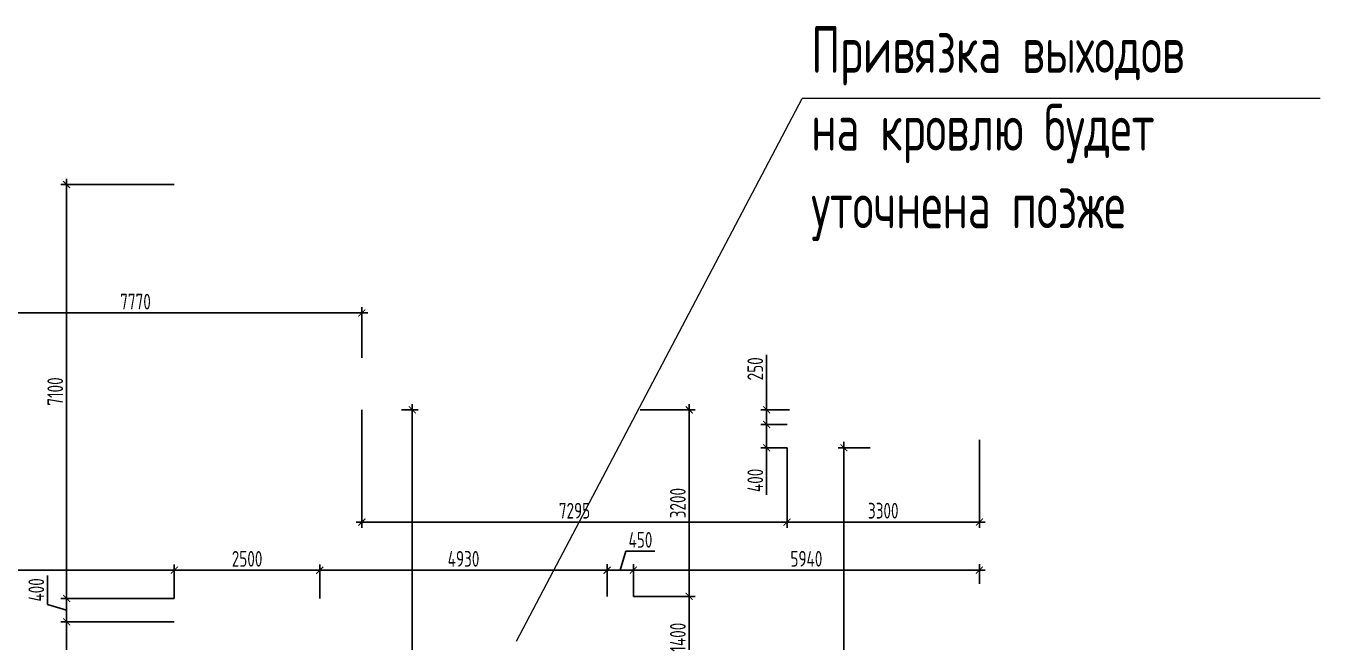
# Model space of a CAD drawing. Header units: millimetres. Extents: x -180271 to 535970, y 55206 to 89074.
# Drawn here: x 513152 to 535367, y 78502 to 89074 of the extents above; entities that cross this region are included whole.
import ezdxf

# ---------------------------------------------------------------- set-up
doc = ezdxf.new("R2010")
doc.units = ezdxf.units.MM
doc.layers.add('РАЗМЕРЫ КРОВЛИ ОВ', color=204, linetype='Continuous')
doc.styles.add('ICOCPEUR', font='isocpeur.ttf')
doc.styles.add('ISOCPEUR', font='isocpeur.ttf', dxfattribs={"width": 0.7})
doc.dimstyles.new('R_100', dxfattribs={"dimtxt": 270, "dimasz": 120, "dimexe": 100, "dimexo": 0, "dimgap": 60, "dimtad": 1, "dimdec": 0, "dimrnd": 5, "dimzin": 0, "dimdsep": 46, "dimtxsty": 'ISOCPEUR', "dimblk": 'ARCHTICK', "dimcen": 0, "dimdle": 100, "dimclrd": 256, "dimclre": 256, "dimclrt": 256, "dimadec": 0, "dimazin": 0, "dimtfac": 2, "dimtdec": 0, "dimtofl": 0, "dimtmove": 1, "dimatfit": 3, "dimfxl": 1, "dimtvp": 3, "dimtolj": 1, "dimtzin": 0, "dimarcsym": 0})

# ---------------------------------------------------------------- blocks, each defined once
blk = doc.blocks.new('_ArchTick')
at = {"color": 0, "linetype": 'ByBlock', "const_width": 0.15}
blk.add_lwpolyline([(-0.5, -0.5), (0.5, 0.5)], dxfattribs=at)
blk = doc.blocks.new('*D13801')
at = {"layer": 'Defpoints', "color": 0, "transparency": 16777216}
for p in [(518919, 84148), (518919, 83381), (511149, 82081)]:
    blk.add_point(p, dxfattribs=at)
at = {"layer": 'РАЗМЕРЫ КРОВЛИ ОВ', "lineweight": -2, "transparency": 16777216}
for p, q in [((511149, 82081), (511149, 84248)), ((518919, 83381), (518919, 84248)), ((511049, 84148), (519019, 84148))]:
    blk.add_line(p, q, dxfattribs=at)
at = {"layer": 'РАЗМЕРЫ КРОВЛИ ОВ', "lineweight": -2, "transparency": 16777216, "xscale": 120, "yscale": 120, "zscale": 120, "rotation": 180}
blk.add_blockref('_ArchTick', (511149, 84148), dxfattribs=at)
at = {"layer": 'РАЗМЕРЫ КРОВЛИ ОВ', "lineweight": -2, "transparency": 16777216, "xscale": 120, "yscale": 120, "zscale": 120}
blk.add_blockref('_ArchTick', (518919, 84148), dxfattribs=at)
at = {"layer": 'РАЗМЕРЫ КРОВЛИ ОВ', "transparency": 16777216, "insert": (515034, 84343), "char_height": 270, "attachment_point": 5, "style": 'ISOCPEUR'}
blk.add_mtext('\\A1;7770', dxfattribs=at)
blk = doc.blocks.new('*D13802')
at = {"layer": 'Defpoints', "color": 0, "transparency": 16777216}
for p in [(529519, 81973), (526217, 81836), (526217, 80561)]:
    blk.add_point(p, dxfattribs=at)
at = {"layer": 'РАЗМЕРЫ КРОВЛИ ОВ', "lineweight": -2, "transparency": 16777216}
for p, q in [((529519, 81973), (529519, 80461)), ((526217, 81836), (526217, 80461)), ((529619, 80561), (526117, 80561))]:
    blk.add_line(p, q, dxfattribs=at)
at = {"layer": 'РАЗМЕРЫ КРОВЛИ ОВ', "lineweight": -2, "transparency": 16777216, "xscale": 120, "yscale": 120, "zscale": 120, "rotation": 180}
blk.add_blockref('_ArchTick', (526217, 80561), dxfattribs=at)
at = {"layer": 'РАЗМЕРЫ КРОВЛИ ОВ', "lineweight": -2, "transparency": 16777216, "xscale": 120, "yscale": 120, "zscale": 120}
blk.add_blockref('_ArchTick', (529519, 80561), dxfattribs=at)
at = {"layer": 'РАЗМЕРЫ КРОВЛИ ОВ', "transparency": 16777216, "insert": (527868, 80756), "char_height": 270, "attachment_point": 5, "style": 'ISOCPEUR'}
blk.add_mtext('\\A1;3300', dxfattribs=at)
blk = doc.blocks.new('*D13807')
at = {"layer": 'Defpoints', "color": 0, "transparency": 16777216}
for p in [(518921, 82486), (526217, 81836), (518921, 80561)]:
    blk.add_point(p, dxfattribs=at)
at = {"layer": 'РАЗМЕРЫ КРОВЛИ ОВ', "lineweight": -2, "transparency": 16777216}
for p, q in [((518921, 82486), (518921, 80461)), ((526217, 81836), (526217, 80461)), ((526317, 80561), (518821, 80561))]:
    blk.add_line(p, q, dxfattribs=at)
at = {"layer": 'РАЗМЕРЫ КРОВЛИ ОВ', "lineweight": -2, "transparency": 16777216, "xscale": 120, "yscale": 120, "zscale": 120, "rotation": 180}
blk.add_blockref('_ArchTick', (518921, 80561), dxfattribs=at)
at = {"layer": 'РАЗМЕРЫ КРОВЛИ ОВ', "lineweight": -2, "transparency": 16777216, "xscale": 120, "yscale": 120, "zscale": 120}
blk.add_blockref('_ArchTick', (526217, 80561), dxfattribs=at)
at = {"layer": 'РАЗМЕРЫ КРОВЛИ ОВ', "transparency": 16777216, "insert": (522569, 80756), "char_height": 270, "attachment_point": 5, "style": 'ISOCPEUR'}
blk.add_mtext('\\A1;7295', dxfattribs=at)
blk = doc.blocks.new('*D13809')
at = {"layer": 'Defpoints', "color": 0, "transparency": 16777216}
for p in [(523579, 79736), (529519, 79501), (523579, 79286)]:
    blk.add_point(p, dxfattribs=at)
at = {"layer": 'РАЗМЕРЫ КРОВЛИ ОВ', "lineweight": -2, "transparency": 16777216}
for p, q in [((523579, 79286), (523579, 79836)), ((529519, 79501), (529519, 79836)), ((529619, 79736), (523479, 79736))]:
    blk.add_line(p, q, dxfattribs=at)
at = {"layer": 'РАЗМЕРЫ КРОВЛИ ОВ', "lineweight": -2, "transparency": 16777216, "xscale": 120, "yscale": 120, "zscale": 120, "rotation": 180}
blk.add_blockref('_ArchTick', (523579, 79736), dxfattribs=at)
at = {"layer": 'РАЗМЕРЫ КРОВЛИ ОВ', "lineweight": -2, "transparency": 16777216, "xscale": 120, "yscale": 120, "zscale": 120}
blk.add_blockref('_ArchTick', (529519, 79736), dxfattribs=at)
at = {"layer": 'РАЗМЕРЫ КРОВЛИ ОВ', "transparency": 16777216, "insert": (526549, 79931), "char_height": 270, "attachment_point": 5, "style": 'ISOCPEUR'}
blk.add_mtext('\\A1;5940', dxfattribs=at)
blk = doc.blocks.new('*D13810')
at = {"layer": 'Defpoints', "color": 0, "transparency": 16777216}
for p in [(523129, 79736), (523129, 79286), (523579, 79286)]:
    blk.add_point(p, dxfattribs=at)
at = {"layer": 'РАЗМЕРЫ КРОВЛИ ОВ', "lineweight": -2, "transparency": 16777216}
for p, q in [((523354, 79736), (523452, 80061)), ((523452, 80061), (523950, 80061)), ((523129, 79286), (523129, 79836)), ((523579, 79286), (523579, 79836)), ((523679, 79736), (523029, 79736))]:
    blk.add_line(p, q, dxfattribs=at)
at = {"layer": 'РАЗМЕРЫ КРОВЛИ ОВ', "lineweight": -2, "transparency": 16777216, "xscale": 120, "yscale": 120, "zscale": 120, "rotation": 180}
blk.add_blockref('_ArchTick', (523129, 79736), dxfattribs=at)
at = {"layer": 'РАЗМЕРЫ КРОВЛИ ОВ', "lineweight": -2, "transparency": 16777216, "xscale": 120, "yscale": 120, "zscale": 120}
blk.add_blockref('_ArchTick', (523579, 79736), dxfattribs=at)
at = {"layer": 'РАЗМЕРЫ КРОВЛИ ОВ', "transparency": 16777216, "insert": (523701, 80256), "char_height": 270, "attachment_point": 5, "style": 'ISOCPEUR'}
blk.add_mtext('\\A1;450', dxfattribs=at)
blk = doc.blocks.new('*D13830')
at = {"layer": 'Defpoints', "color": 0, "transparency": 16777216}
for p in [(523698, 82486), (523579, 79286), (524538, 79286)]:
    blk.add_point(p, dxfattribs=at)
at = {"layer": 'РАЗМЕРЫ КРОВЛИ ОВ', "lineweight": -2, "transparency": 16777216}
for p, q in [((523698, 82486), (524638, 82486)), ((524538, 82586), (524538, 79186)), ((523579, 79286), (524638, 79286))]:
    blk.add_line(p, q, dxfattribs=at)
at = {"layer": 'РАЗМЕРЫ КРОВЛИ ОВ', "lineweight": -2, "transparency": 16777216, "xscale": 120, "yscale": 120, "zscale": 120}
for p, rotation in [((524538, 82486), 90), ((524538, 79286), 270)]:
    blk.add_blockref('_ArchTick', p, dxfattribs=dict(at, rotation=rotation))
at = {"layer": 'РАЗМЕРЫ КРОВЛИ ОВ', "transparency": 16777216, "insert": (524343, 80886), "char_height": 270, "attachment_point": 5, "rotation": 90, "style": 'ISOCPEUR'}
blk.add_mtext('\\A1;3200', dxfattribs=at)
blk = doc.blocks.new('*D13831')
at = {"layer": 'Defpoints', "color": 0, "transparency": 16777216}
for p in [(523579, 79286), (523579, 77886), (524538, 77886)]:
    blk.add_point(p, dxfattribs=at)
at = {"layer": 'РАЗМЕРЫ КРОВЛИ ОВ', "lineweight": -2, "transparency": 16777216}
for p, q in [((524538, 79386), (524538, 77786)), ((523579, 79286), (524638, 79286)), ((523579, 77886), (524638, 77886))]:
    blk.add_line(p, q, dxfattribs=at)
at = {"layer": 'РАЗМЕРЫ КРОВЛИ ОВ', "lineweight": -2, "transparency": 16777216, "xscale": 120, "yscale": 120, "zscale": 120}
for p, rotation in [((524538, 79286), 90), ((524538, 77886), 270)]:
    blk.add_blockref('_ArchTick', p, dxfattribs=dict(at, rotation=rotation))
at = {"layer": 'РАЗМЕРЫ КРОВЛИ ОВ', "transparency": 16777216, "insert": (524343, 78586), "char_height": 270, "attachment_point": 5, "rotation": 90, "style": 'ISOCPEUR'}
blk.add_mtext('\\A1;1400', dxfattribs=at)
blk = doc.blocks.new('*D13889')
at = {"layer": 'Defpoints', "color": 0, "transparency": 16777216}
for p in [(519601, 82486), (519785, 82486), (518669, 73711)]:
    blk.add_point(p, dxfattribs=at)
at = {"layer": 'РАЗМЕРЫ КРОВЛИ ОВ', "lineweight": -2, "transparency": 16777216}
for p, q in [((519601, 82486), (519885, 82486)), ((519785, 73611), (519785, 82586)), ((518669, 73711), (519885, 73711))]:
    blk.add_line(p, q, dxfattribs=at)
at = {"layer": 'РАЗМЕРЫ КРОВЛИ ОВ', "lineweight": -2, "transparency": 16777216, "xscale": 120, "yscale": 120, "zscale": 120}
for p, rotation in [((519785, 82486), 90), ((519785, 73711), 270)]:
    blk.add_blockref('_ArchTick', p, dxfattribs=dict(at, rotation=rotation))
at = {"layer": 'РАЗМЕРЫ КРОВЛИ ОВ', "transparency": 16777216, "insert": (519590, 78098), "char_height": 270, "attachment_point": 5, "rotation": 90, "style": 'ISOCPEUR'}
blk.add_mtext('\\A1;8775', dxfattribs=at)
blk = doc.blocks.new('*D13894')
at = {"layer": 'Defpoints', "color": 0, "transparency": 16777216}
for p in [(513851, 78850), (515700, 78850), (515172, 73711)]:
    blk.add_point(p, dxfattribs=at)
at = {"layer": 'РАЗМЕРЫ КРОВЛИ ОВ', "lineweight": -2, "transparency": 16777216}
for p, q in [((513851, 73611), (513851, 78950)), ((515700, 78850), (513751, 78850)), ((515172, 73711), (513751, 73711))]:
    blk.add_line(p, q, dxfattribs=at)
at = {"layer": 'РАЗМЕРЫ КРОВЛИ ОВ', "lineweight": -2, "transparency": 16777216, "xscale": 120, "yscale": 120, "zscale": 120}
for p, rotation in [((513851, 78850), 90), ((513851, 73711), 270)]:
    blk.add_blockref('_ArchTick', p, dxfattribs=dict(at, rotation=rotation))
at = {"layer": 'РАЗМЕРЫ КРОВЛИ ОВ', "transparency": 16777216, "insert": (513656, 76117), "char_height": 270, "attachment_point": 5, "rotation": 90, "style": 'ISOCPEUR'}
blk.add_mtext('\\A1;5140', dxfattribs=at)
blk = doc.blocks.new('*D5944')
at = {"layer": 'Defpoints', "color": 0, "transparency": 16777216}
for p in [(526217, 82236), (525867, 81836), (526217, 81836)]:
    blk.add_point(p, dxfattribs=at)
at = {"layer": 'РАЗМЕРЫ КРОВЛИ ОВ', "lineweight": -2, "transparency": 16777216}
for p, q in [((526217, 82236), (525767, 82236)), ((525867, 82336), (525867, 81736)), ((526217, 81836), (525767, 81836)), ((525867, 81027), (525867, 81836))]:
    blk.add_line(p, q, dxfattribs=at)
at = {"layer": 'РАЗМЕРЫ КРОВЛИ ОВ', "lineweight": -2, "transparency": 16777216, "xscale": 120, "yscale": 120, "zscale": 120}
for p, rotation in [((525867, 82236), 90), ((525867, 81836), 270)]:
    blk.add_blockref('_ArchTick', p, dxfattribs=dict(at, rotation=rotation))
at = {"layer": 'РАЗМЕРЫ КРОВЛИ ОВ', "transparency": 16777216, "insert": (525672, 81276), "char_height": 270, "attachment_point": 5, "rotation": 90, "style": 'ISOCPEUR'}
blk.add_mtext('\\A1;400', dxfattribs=at)
blk = doc.blocks.new('*D5945')
at = {"layer": 'Defpoints', "color": 0, "transparency": 16777216}
for p in [(525867, 82486), (526259, 82486), (526217, 82236)]:
    blk.add_point(p, dxfattribs=at)
at = {"layer": 'РАЗМЕРЫ КРОВЛИ ОВ', "lineweight": -2, "transparency": 16777216}
for p, q in [((525867, 83429), (525867, 82486)), ((526259, 82486), (525767, 82486)), ((525867, 82136), (525867, 82586)), ((526217, 82236), (525767, 82236))]:
    blk.add_line(p, q, dxfattribs=at)
at = {"layer": 'РАЗМЕРЫ КРОВЛИ ОВ', "lineweight": -2, "transparency": 16777216, "xscale": 120, "yscale": 120, "zscale": 120}
for p, rotation in [((525867, 82486), 90), ((525867, 82236), 270)]:
    blk.add_blockref('_ArchTick', p, dxfattribs=dict(at, rotation=rotation))
at = {"layer": 'РАЗМЕРЫ КРОВЛИ ОВ', "transparency": 16777216, "insert": (525672, 83190), "char_height": 270, "attachment_point": 5, "rotation": 90, "style": 'ISOCPEUR'}
blk.add_mtext('\\A1;250', dxfattribs=at)
blk = doc.blocks.new('*D5949')
at = {"layer": 'Defpoints', "color": 0, "transparency": 16777216}
for p in [(527193, 81836), (527642, 81836), (528367, 65415)]:
    blk.add_point(p, dxfattribs=at)
at = {"layer": 'РАЗМЕРЫ КРОВЛИ ОВ', "lineweight": -2, "transparency": 16777216}
for p, q in [((527642, 81836), (527093, 81836)), ((527193, 65315), (527193, 81936)), ((528367, 65415), (527093, 65415))]:
    blk.add_line(p, q, dxfattribs=at)
at = {"layer": 'РАЗМЕРЫ КРОВЛИ ОВ', "lineweight": -2, "transparency": 16777216, "xscale": 120, "yscale": 120, "zscale": 120}
for p, rotation in [((527193, 81836), 90), ((527193, 65415), 270)]:
    blk.add_blockref('_ArchTick', p, dxfattribs=dict(at, rotation=rotation))
at = {"layer": 'РАЗМЕРЫ КРОВЛИ ОВ', "transparency": 16777216, "insert": (526998, 73625), "char_height": 270, "attachment_point": 5, "rotation": 90, "style": 'ISOCPEUR'}
blk.add_mtext('\\A1;16420', dxfattribs=at)
blk = doc.blocks.new('*D5951')
at = {"layer": 'Defpoints', "color": 0, "transparency": 16777216}
for p in [(513851, 86351), (515700, 86351), (515700, 79250)]:
    blk.add_point(p, dxfattribs=at)
at = {"layer": 'РАЗМЕРЫ КРОВЛИ ОВ', "lineweight": -2, "transparency": 16777216}
for p, q in [((513851, 79150), (513851, 86451)), ((515700, 86351), (513751, 86351)), ((515700, 79250), (513751, 79250))]:
    blk.add_line(p, q, dxfattribs=at)
at = {"layer": 'РАЗМЕРЫ КРОВЛИ ОВ', "lineweight": -2, "transparency": 16777216, "xscale": 120, "yscale": 120, "zscale": 120}
for p, rotation in [((513851, 86351), 90), ((513851, 79250), 270)]:
    blk.add_blockref('_ArchTick', p, dxfattribs=dict(at, rotation=rotation))
at = {"layer": 'РАЗМЕРЫ КРОВЛИ ОВ', "transparency": 16777216, "insert": (513656, 82801), "char_height": 270, "attachment_point": 5, "rotation": 90, "style": 'ISOCPEUR'}
blk.add_mtext('\\A1;7100', dxfattribs=at)
blk = doc.blocks.new('*D5952')
at = {"layer": 'Defpoints', "color": 0, "transparency": 16777216}
for p in [(515700, 79250), (513851, 78850), (515700, 78850)]:
    blk.add_point(p, dxfattribs=at)
at = {"layer": 'РАЗМЕРЫ КРОВЛИ ОВ', "lineweight": -2, "transparency": 16777216}
for p, q in [((513526, 79148), (513526, 79646)), ((513851, 79350), (513851, 78750)), ((513851, 79050), (513526, 79148)), ((515700, 79250), (513751, 79250)), ((515700, 78850), (513751, 78850))]:
    blk.add_line(p, q, dxfattribs=at)
at = {"layer": 'РАЗМЕРЫ КРОВЛИ ОВ', "lineweight": -2, "transparency": 16777216, "xscale": 120, "yscale": 120, "zscale": 120}
for p, rotation in [((513851, 79250), 90), ((513851, 78850), 270)]:
    blk.add_blockref('_ArchTick', p, dxfattribs=dict(at, rotation=rotation))
at = {"layer": 'РАЗМЕРЫ КРОВЛИ ОВ', "transparency": 16777216, "insert": (513331, 79397), "char_height": 270, "attachment_point": 5, "rotation": 90, "style": 'ISOCPEUR'}
blk.add_mtext('\\A1;400', dxfattribs=at)
blk = doc.blocks.new('*D5954')
at = {"layer": 'Defpoints', "color": 0, "transparency": 16777216}
for p in [(515700, 79735), (515700, 79250), (518198, 79250)]:
    blk.add_point(p, dxfattribs=at)
at = {"layer": 'РАЗМЕРЫ КРОВЛИ ОВ', "lineweight": -2, "transparency": 16777216}
for p, q in [((515700, 79250), (515700, 79835)), ((518198, 79250), (518198, 79835)), ((518298, 79735), (515600, 79735))]:
    blk.add_line(p, q, dxfattribs=at)
at = {"layer": 'РАЗМЕРЫ КРОВЛИ ОВ', "lineweight": -2, "transparency": 16777216, "xscale": 120, "yscale": 120, "zscale": 120, "rotation": 180}
blk.add_blockref('_ArchTick', (515700, 79735), dxfattribs=at)
at = {"layer": 'РАЗМЕРЫ КРОВЛИ ОВ', "lineweight": -2, "transparency": 16777216, "xscale": 120, "yscale": 120, "zscale": 120}
blk.add_blockref('_ArchTick', (518198, 79735), dxfattribs=at)
at = {"layer": 'РАЗМЕРЫ КРОВЛИ ОВ', "transparency": 16777216, "insert": (516949, 79930), "char_height": 270, "attachment_point": 5, "style": 'ISOCPEUR'}
blk.add_mtext('\\A1;2500', dxfattribs=at)
blk = doc.blocks.new('*D5955')
at = {"layer": 'Defpoints', "color": 0, "transparency": 16777216}
for p in [(523129, 79735), (518198, 79250), (523129, 79286)]:
    blk.add_point(p, dxfattribs=at)
at = {"layer": 'РАЗМЕРЫ КРОВЛИ ОВ', "lineweight": -2, "transparency": 16777216}
for p, q in [((518198, 79250), (518198, 79835)), ((523129, 79286), (523129, 79835)), ((518098, 79735), (523229, 79735))]:
    blk.add_line(p, q, dxfattribs=at)
at = {"layer": 'РАЗМЕРЫ КРОВЛИ ОВ', "lineweight": -2, "transparency": 16777216, "xscale": 120, "yscale": 120, "zscale": 120, "rotation": 180}
blk.add_blockref('_ArchTick', (518198, 79735), dxfattribs=at)
at = {"layer": 'РАЗМЕРЫ КРОВЛИ ОВ', "lineweight": -2, "transparency": 16777216, "xscale": 120, "yscale": 120, "zscale": 120}
blk.add_blockref('_ArchTick', (523129, 79735), dxfattribs=at)
at = {"layer": 'РАЗМЕРЫ КРОВЛИ ОВ', "transparency": 16777216, "insert": (520664, 79930), "char_height": 270, "attachment_point": 5, "style": 'ISOCPEUR'}
blk.add_mtext('\\A1;4930', dxfattribs=at)
blk = doc.blocks.new('*D5956')
at = {"layer": 'Defpoints', "color": 0, "transparency": 16777216}
for p in [(504967, 79735), (504967, 79250), (515700, 79250)]:
    blk.add_point(p, dxfattribs=at)
at = {"layer": 'РАЗМЕРЫ КРОВЛИ ОВ', "lineweight": -2, "transparency": 16777216}
for p, q in [((504967, 79250), (504967, 79835)), ((515700, 79250), (515700, 79835)), ((515800, 79735), (504867, 79735))]:
    blk.add_line(p, q, dxfattribs=at)
at = {"layer": 'РАЗМЕРЫ КРОВЛИ ОВ', "lineweight": -2, "transparency": 16777216, "xscale": 120, "yscale": 120, "zscale": 120, "rotation": 180}
blk.add_blockref('_ArchTick', (504967, 79735), dxfattribs=at)
at = {"layer": 'РАЗМЕРЫ КРОВЛИ ОВ', "lineweight": -2, "transparency": 16777216, "xscale": 120, "yscale": 120, "zscale": 120}
blk.add_blockref('_ArchTick', (515700, 79735), dxfattribs=at)
at = {"layer": 'РАЗМЕРЫ КРОВЛИ ОВ', "transparency": 16777216, "insert": (510334, 79930), "char_height": 270, "attachment_point": 5, "style": 'ISOCPEUR'}
blk.add_mtext('\\A1;10730', dxfattribs=at)

msp = doc.modelspace()

# ---------------------------------------------------------------- linework, layer by layer
at = {"layer": 'РАЗМЕРЫ КРОВЛИ ОВ', "color": 20, "lineweight": 18, "true_color": 0xf63c09}
for p in [(521575.3, 78518.4), (535366.5, 87827.9)]:
    msp.add_line(p, (526475.6, 87827.9), dxfattribs=at)

# ---------------------------------------------------------------- texts
at = {"layer": 'РАЗМЕРЫ КРОВЛИ ОВ', "color": 20, "lineweight": 30, "true_color": 0xf63c09, "insert": (526632.8, 87225.8), "char_height": 800, "width": 7500, "attachment_point": 4, "style": 'ICOCPEUR'}
msp.add_mtext('{\\W0.7;Привязка выходов на кровлю будет уточнена позже}', dxfattribs=at)

# ---------------------------------------------------------------- dimensions: what is measured, and where the dimension line sits
at = {"layer": 'РАЗМЕРЫ КРОВЛИ ОВ'}
for base, p1, p2, picture, middle in [((513851.1, 86350.7), (515699.7, 79250.4), (515699.7, 86350.7), '*D5951', (513656.1, 82800.5)), ((519784.7, 82485.7), (518669.3, 73710.7), (519601.3, 82485.7), '*D13889', (519589.7, 78098.2)), ((524538.2, 79285.7), (523698.1, 82485.7), (523579.3, 79285.7), '*D13830', (524343.2, 80885.7)), ((527193.3, 81835.7), (528367.4, 65414.6), (527642.4, 81835.7), '*D5949', (526998.3, 73625.1)), ((513851.1, 78850.4), (515699.7, 79250.4), (515699.7, 78850.4), '*D5952', (513331.1, 79207.9)), ((524538.2, 77885.7), (523579.3, 79285.7), (523579.3, 77885.7), '*D13831', (524343.2, 78585.7))]:
    dim = msp.add_linear_dim(base=base, p1=p1, p2=p2, angle=90, dimstyle='R_100', override={"dimpost": '\\X'}, dxfattribs=at)
    dim.commit()
    dim.dimension.update_dxf_attribs({"geometry": picture, "text_midpoint": middle})
for base, p1, p2, picture, middle in [((518919.3, 84147.9), (511149.3, 82080.7), (518919.3, 83381.1), '*D13801', (515034.3, 84342.9)), ((518920.5, 80560.9), (526217.4, 81835.7), (518920.5, 82485.7), '*D13807', (522569, 80755.9)), ((523129.3, 79736.2), (523579.3, 79285.7), (523129.3, 79285.7), '*D13810', (523511.8, 80256.2)), ((504967.3, 79735), (515699.7, 79250.4), (504967.3, 79250.3), '*D5956', (510333.5, 79930)), ((515699.7, 79735), (518197.9, 79250.4), (515699.7, 79250.4), '*D5954', (516948.8, 79930)), ((523129.3, 79735), (518197.9, 79250.4), (523129.3, 79285.7), '*D5955', (520663.6, 79930)), ((523579.3, 79736.2), (529519.3, 79501.2), (523579.3, 79285.7), '*D13809', (526549.3, 79931.2))]:
    dim = msp.add_linear_dim(base=base, p1=p1, p2=p2, dimstyle='R_100', override={"dimpost": '\\X'}, dxfattribs=at)
    dim.commit()
    dim.dimension.update_dxf_attribs({"geometry": picture, "text_midpoint": middle})
for base, p1, p2, picture, middle in [((525867.1, 82485.7), (526217.4, 82235.7), (526259.4, 82485.7), '*D5945', (526088.9, 83189.9)), ((525867.1, 81835.7), (526217.4, 82235.7), (526217.4, 81835.7), '*D5944', (525913.4, 81275.6)), ((513851.1, 78850.4), (515172.3, 73710.7), (515699.7, 78850.4), '*D13894', (513851.1, 76117))]:
    dim = msp.add_linear_dim(base=base, p1=p1, p2=p2, angle=90, dimstyle='R_100', override={"dimpost": '\\X'}, dxfattribs=at)
    dim.commit()
    dim.dimension.update_dxf_attribs({"geometry": picture, "text_midpoint": middle, "dimtype": 160})
dim = msp.add_linear_dim(base=(526217.4, 80560.9), p1=(529519.3, 81973.5), p2=(526217.4, 81835.7), dimstyle='R_100', override={"dimpost": '\\X'}, dxfattribs=at)
dim.commit()
dim.dimension.update_dxf_attribs({"geometry": '*D13802', "text_midpoint": (527868.4, 80560.9), "dimtype": 160})

doc.saveas('drawing.dxf')
